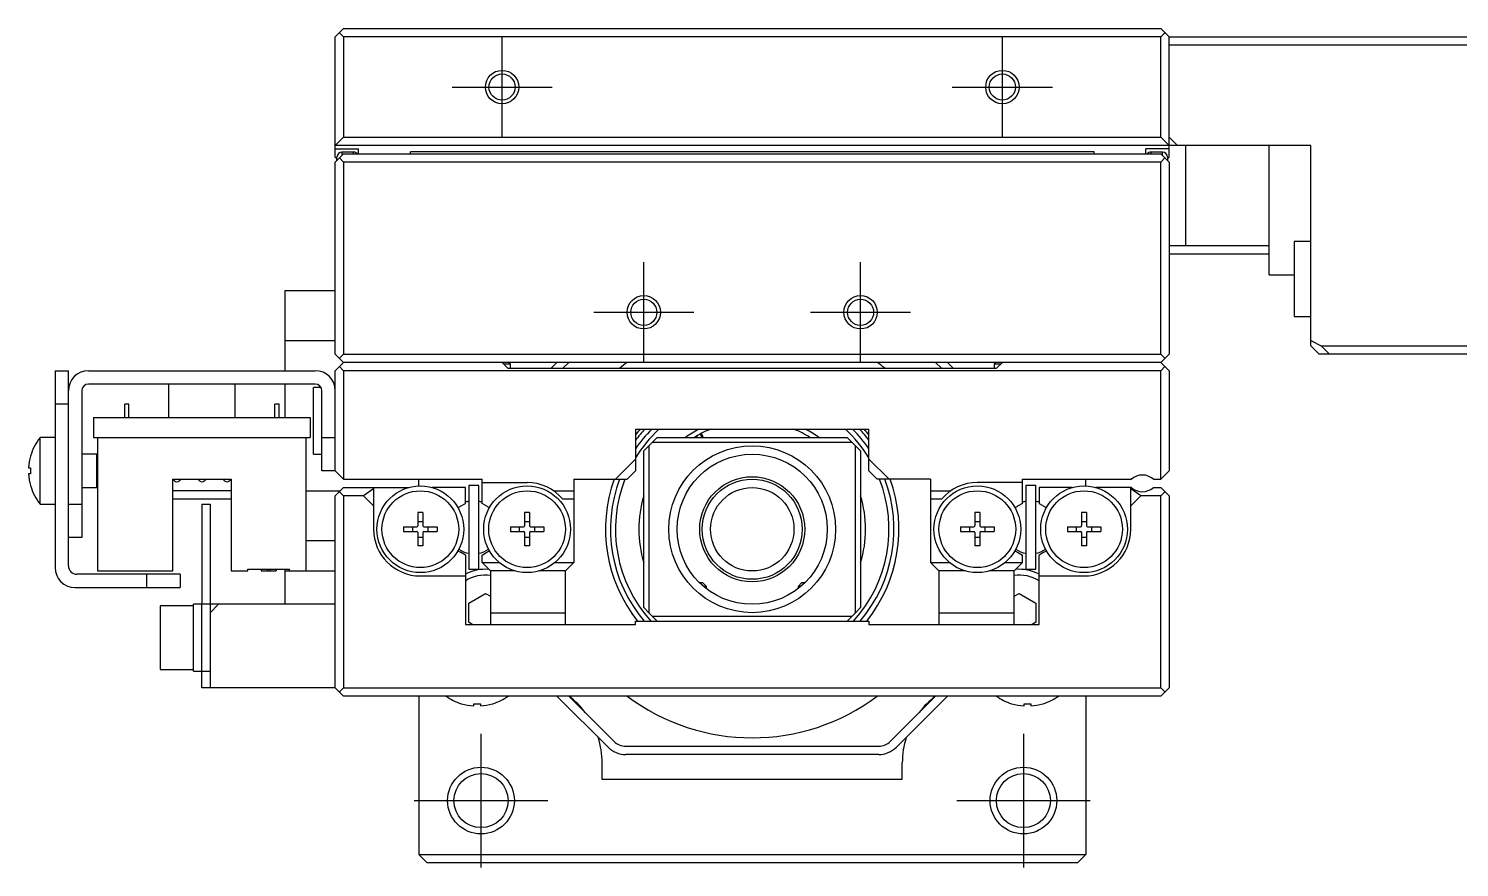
# Model space of a CAD drawing. Extents: x 0 to 616, y -8 to 372.
# Drawn here: x 86.1 to 171.9, y 311.4 to 361.7 of the extents above; entities that cross this region are included whole.
import ezdxf

# ---------------------------------------------------------------- set-up
doc = ezdxf.new("R2010")
doc.units = 0
doc.header["$LTSCALE"] = 0.5
doc.linetypes.add('CENTER', pattern=[50.8, 31.75, -6.35, 6.35, -6.35])
for name, color, linetype in [('MSM_CENTER', 1, 'CENTER'), ('MSM_CONTINUOUS', 7, 'CONTINUOUS'), ('MSM_NARROW', 5, 'CONTINUOUS')]:
    doc.layers.add(name, color=color, linetype=linetype)

msp = doc.modelspace()

# ---------------------------------------------------------------- linework, layer by layer
at = {"layer": 'MSM_CENTER'}
for p, q in [((114.468, 355.19), (114.468, 361.19)), ((144.468, 355.19), (144.468, 361.19)), ((111.468, 358.19), (117.468, 358.19)), ((141.468, 358.19), (147.468, 358.19)), ((122.968, 341.69), (122.968, 347.69)), ((135.968, 341.69), (135.968, 347.69)), ((119.968, 344.69), (125.968, 344.69)), ((132.968, 344.69), (138.968, 344.69)), ((113.205, 319.427), (113.205, 311.427)), ((145.732, 319.427), (145.732, 311.427)), ((109.205, 315.427), (117.205, 315.427)), ((141.732, 315.427), (149.732, 315.427))]:
    msp.add_line(p, q, dxfattribs=at)
at = {"layer": 'MSM_CONTINUOUS'}
for p, q in [((104.968, 361.69), (104.468, 361.19)), ((104.718, 361.44), (104.968, 361.19)), ((104.968, 361.69), (153.968, 361.69)), ((154.468, 361.19), (153.968, 361.69)), ((153.968, 361.19), (154.218, 361.44)), ((104.468, 353.99), (104.468, 361.19)), ((104.968, 361.19), (104.968, 355.19)), ((153.968, 361.19), (104.968, 361.19)), ((153.968, 355.19), (153.968, 361.19)), ((154.468, 353.99), (154.468, 361.19)), ((154.468, 361.19), (176.468, 361.19)), ((176.468, 360.69), (154.468, 360.69)), ((104.968, 355.19), (104.468, 354.69)), ((162.968, 354.69), (104.468, 354.69)), ((104.468, 354.49), (105.868, 354.49)), ((104.968, 355.19), (153.968, 355.19)), ((105.868, 354.19), (105.868, 354.49)), ((153.068, 354.19), (153.068, 354.49)), ((154.468, 354.49), (153.068, 354.49)), ((154.468, 354.69), (153.968, 355.19)), ((154.968, 354.69), (154.468, 355.19)), ((155.468, 348.69), (155.468, 354.69)), ((160.468, 346.94), (160.468, 354.69)), ((162.968, 342.69), (162.968, 354.69)), ((104.968, 354.19), (104.468, 353.69)), ((104.568, 353.89), (104.468, 353.99)), ((104.468, 342.19), (104.468, 353.69)), ((104.568, 353.79), (104.568, 353.99)), ((104.968, 353.69), (104.718, 353.94)), ((105.568, 354.29), (104.868, 354.29)), ((104.868, 354.29), (104.868, 354.09)), ((104.968, 354.19), (153.968, 354.19)), ((153.968, 353.69), (104.968, 353.69)), ((104.968, 353.69), (104.968, 342.19)), ((105.568, 354.19), (105.568, 354.29)), ((149.968, 354.305), (108.968, 354.305)), ((108.968, 354.19), (108.968, 354.305)), ((149.968, 354.19), (149.968, 354.305)), ((154.068, 354.29), (153.368, 354.29)), ((153.368, 354.29), (153.368, 354.19)), ((153.968, 354.19), (154.468, 353.69)), ((154.218, 353.94), (153.968, 353.69)), ((153.968, 342.19), (153.968, 353.69)), ((154.068, 354.09), (154.068, 354.29)), ((154.468, 353.99), (154.368, 353.89)), ((154.368, 353.99), (154.368, 353.79)), ((154.468, 353.69), (154.468, 342.19)), ((154.468, 348.69), (160.468, 348.69)), ((161.968, 348.94), (161.968, 344.44)), ((162.968, 348.94), (161.968, 348.94)), ((154.468, 348.19), (160.468, 348.19)), ((160.468, 346.94), (161.968, 346.94)), ((101.468, 345.99), (104.468, 345.99)), ((101.468, 341.19), (101.468, 345.99)), ((161.968, 344.44), (162.968, 344.44)), ((104.468, 342.99), (101.468, 342.99)), ((162.968, 342.996), (163.58, 342.69)), ((163.468, 342.19), (162.968, 342.69)), ((163.58, 342.69), (176.468, 342.69)), ((163.58, 342.69), (164.08, 342.19)), ((104.468, 342.19), (104.968, 341.69)), ((104.468, 341.19), (104.968, 341.69)), ((104.718, 341.94), (104.968, 342.19)), ((104.968, 342.19), (153.968, 342.19)), ((153.968, 341.69), (104.968, 341.69)), ((114.468, 341.69), (114.818, 341.34)), ((114.968, 341.588), (114.57, 341.588)), ((114.968, 341.34), (114.968, 341.588)), ((117.411, 341.34), (117.761, 341.69)), ((118.468, 341.69), (118.118, 341.34)), ((140.818, 341.34), (140.468, 341.69)), ((141.175, 341.69), (141.525, 341.34)), ((144.366, 341.588), (143.968, 341.588)), ((143.968, 341.588), (143.968, 341.34)), ((144.118, 341.34), (144.468, 341.69)), ((153.968, 342.19), (154.218, 341.94)), ((153.968, 341.69), (154.468, 342.19)), ((153.968, 341.69), (154.468, 341.19)), ((176.468, 342.19), (163.468, 342.19)), ((87.668, 341.19), (87.668, 329.39)), ((87.668, 341.19), (88.468, 341.19)), ((88.468, 329.49), (88.468, 341.19)), ((89.668, 341.19), (103.268, 341.19)), ((104.468, 335.19), (104.468, 341.19)), ((104.968, 341.19), (104.718, 341.44)), ((104.968, 341.19), (104.968, 334.69)), ((153.968, 341.19), (104.968, 341.19)), ((114.818, 341.34), (144.118, 341.34)), ((154.218, 341.44), (153.968, 341.19)), ((153.968, 334.69), (153.968, 341.19)), ((154.468, 341.19), (154.468, 335.19)), ((89.268, 339.99), (89.268, 331.19)), ((103.268, 340.39), (89.668, 340.39)), ((94.468, 340.39), (94.468, 338.39)), ((98.468, 338.39), (98.468, 340.39)), ((101.468, 338.39), (101.468, 340.39)), ((103.168, 336.19), (103.168, 340.19)), ((103.615, 340.19), (103.168, 340.19)), ((103.668, 335.19), (103.668, 339.99)), ((88.468, 339.19), (87.668, 339.19)), ((92.093, 339.19), (91.843, 339.19)), ((91.843, 338.39), (91.843, 339.19)), ((92.093, 338.39), (92.093, 339.19)), ((100.843, 338.39), (100.843, 339.19)), ((101.093, 339.19), (100.843, 339.19)), ((101.093, 338.39), (101.093, 339.19)), ((89.968, 338.39), (89.968, 337.19)), ((89.968, 338.39), (102.968, 338.39)), ((102.968, 338.39), (102.968, 337.19)), ((86.77, 333.19), (86.77, 337.19)), ((87.668, 337.19), (86.77, 337.19)), ((89.968, 337.19), (102.968, 337.19)), ((90.218, 337.19), (90.218, 329.19)), ((102.718, 329.19), (102.718, 337.19)), ((103.668, 337.19), (104.468, 337.19)), ((122.468, 337.69), (136.468, 337.69)), ((122.468, 337.69), (122.468, 335.19)), ((123.468, 336.89), (123.768, 337.19)), ((123.768, 337.19), (135.168, 337.19)), ((135.168, 337.19), (135.468, 336.89)), ((136.468, 335.19), (136.468, 337.69)), ((122.968, 336.39), (123.268, 336.69)), ((122.968, 326.99), (122.968, 336.39)), ((123.468, 336.89), (123.268, 336.69)), ((123.268, 336.69), (123.268, 326.69)), ((135.468, 336.89), (123.468, 336.89)), ((135.668, 336.69), (135.468, 336.89)), ((135.668, 326.69), (135.668, 336.69)), ((135.668, 336.69), (135.968, 336.39)), ((135.968, 336.39), (135.968, 326.99)), ((86.194, 336.079), (86.199, 336.076)), ((90.168, 336.19), (89.268, 336.19)), ((90.168, 334.19), (90.168, 336.19)), ((90.218, 336.14), (90.168, 336.19)), ((103.168, 336.19), (103.668, 336.19)), ((121.261, 334.69), (122.468, 335.897)), ((136.468, 335.897), (137.675, 334.69)), ((86.078, 335.37), (86.199, 335.37)), ((86.199, 335.01), (86.078, 335.01)), ((86.199, 335.37), (86.199, 335.01)), ((94.718, 334.69), (98.218, 334.69)), ((94.718, 329.19), (94.718, 334.69)), ((98.218, 334.69), (98.218, 329.19)), ((104.468, 335.19), (103.668, 335.19)), ((104.968, 334.69), (104.468, 335.19)), ((104.968, 334.69), (113.268, 334.69)), ((109.468, 334.288), (109.468, 334.69)), ((113.268, 333.235), (113.268, 334.69)), ((118.768, 334.69), (121.968, 334.69)), ((118.768, 334.69), (118.768, 329.69)), ((122.468, 335.19), (121.968, 334.69)), ((136.968, 334.69), (136.468, 335.19)), ((140.168, 334.69), (136.968, 334.69)), ((140.168, 334.69), (140.168, 329.69)), ((145.668, 334.69), (152.207, 334.69)), ((145.668, 333.235), (145.668, 334.69)), ((149.468, 334.288), (149.468, 334.69)), ((153.53, 334.69), (153.968, 334.69)), ((154.468, 335.19), (153.968, 334.69)), ((86.199, 334.304), (86.194, 334.302)), ((89.268, 334.19), (90.168, 334.19)), ((90.168, 334.19), (90.218, 334.24)), ((98.218, 333.99), (94.718, 333.99)), ((102.718, 333.99), (104.768, 333.99)), ((104.968, 334.19), (104.468, 333.69)), ((104.968, 333.69), (104.718, 333.94)), ((104.968, 334.19), (108.854, 334.19)), ((106.768, 334.114), (106.168, 333.69)), ((106.768, 334.19), (106.768, 331.69)), ((112.268, 334.19), (110.282, 334.19)), ((112.268, 333.235), (112.268, 334.19)), ((113.068, 334.305), (112.468, 334.305)), ((112.468, 334.305), (112.468, 329.305)), ((113.068, 329.305), (113.068, 334.305)), ((113.268, 334.49), (115.968, 334.49)), ((117.565, 333.99), (118.768, 333.99)), ((140.168, 333.99), (141.371, 333.99)), ((145.668, 334.49), (142.968, 334.49)), ((146.468, 334.305), (145.868, 334.305)), ((145.868, 334.305), (145.868, 329.305)), ((146.468, 329.305), (146.468, 334.305)), ((146.668, 334.19), (146.668, 333.235)), ((148.654, 334.19), (146.668, 334.19)), ((152.207, 334.19), (150.082, 334.19)), ((152.168, 331.69), (152.168, 334.19)), ((152.768, 333.69), (152.168, 334.114)), ((153.53, 334.19), (153.968, 334.19)), ((153.968, 334.19), (154.468, 333.69)), ((154.218, 333.94), (153.968, 333.69)), ((86.77, 333.19), (87.668, 333.19)), ((88.468, 333.19), (89.268, 333.19)), ((98.218, 333.49), (94.718, 333.49)), ((96.468, 333.19), (96.968, 333.19)), ((96.468, 333.19), (96.468, 327.19)), ((96.968, 333.19), (96.968, 322.19)), ((104.468, 322.19), (104.468, 333.69)), ((104.968, 333.69), (104.968, 322.19)), ((106.168, 333.69), (104.968, 333.69)), ((106.168, 333.69), (106.768, 333.09)), ((111.974, 333.065), (112.268, 333.235)), ((113.562, 333.065), (113.268, 333.235)), ((118.768, 333.49), (118.113, 333.49)), ((140.823, 333.49), (140.168, 333.49)), ((145.668, 333.235), (145.374, 333.065)), ((146.668, 333.235), (146.962, 333.065)), ((152.168, 333.09), (152.768, 333.69)), ((153.968, 333.69), (152.768, 333.69)), ((153.968, 322.19), (153.968, 333.69)), ((154.468, 333.69), (154.468, 322.19)), ((109.713, 332.69), (109.423, 332.69)), ((109.423, 332.69), (109.423, 331.895)), ((109.423, 332.16), (109.713, 332.16)), ((109.713, 332.69), (109.713, 331.895)), ((116.113, 332.69), (115.823, 332.69)), ((115.823, 332.69), (115.823, 331.895)), ((115.823, 332.16), (116.113, 332.16)), ((116.113, 332.69), (116.113, 331.895)), ((143.113, 332.69), (142.823, 332.69)), ((142.823, 332.69), (142.823, 331.895)), ((142.823, 332.16), (143.113, 332.16)), ((143.113, 332.69), (143.113, 331.895)), ((149.513, 332.69), (149.223, 332.69)), ((149.223, 332.69), (149.223, 331.895)), ((149.223, 332.16), (149.513, 332.16)), ((149.513, 332.69), (149.513, 331.895)), ((89.268, 331.19), (88.468, 331.19)), ((108.568, 331.835), (109.363, 331.835)), ((108.568, 331.835), (108.568, 331.545)), ((108.568, 331.545), (109.363, 331.545)), ((109.098, 331.835), (109.098, 331.545)), ((109.423, 331.485), (109.423, 330.69)), ((109.423, 331.22), (109.713, 331.22)), ((109.713, 331.485), (109.713, 330.69)), ((109.773, 331.835), (110.568, 331.835)), ((109.773, 331.545), (110.568, 331.545)), ((110.038, 331.545), (110.038, 331.835)), ((110.568, 331.835), (110.568, 331.545)), ((114.968, 331.835), (114.968, 331.545)), ((114.968, 331.835), (115.763, 331.835)), ((114.968, 331.545), (115.763, 331.545)), ((115.498, 331.835), (115.498, 331.545)), ((115.823, 331.485), (115.823, 330.69)), ((115.823, 331.22), (116.113, 331.22)), ((116.113, 331.485), (116.113, 330.69)), ((116.173, 331.835), (116.968, 331.835)), ((116.173, 331.545), (116.968, 331.545)), ((116.438, 331.545), (116.438, 331.835)), ((116.968, 331.835), (116.968, 331.545)), ((141.968, 331.835), (141.968, 331.545)), ((141.968, 331.835), (142.763, 331.835)), ((141.968, 331.545), (142.763, 331.545)), ((142.498, 331.835), (142.498, 331.545)), ((142.823, 331.485), (142.823, 330.69)), ((142.823, 331.22), (143.113, 331.22)), ((143.113, 331.485), (143.113, 330.69)), ((143.173, 331.835), (143.968, 331.835)), ((143.173, 331.545), (143.968, 331.545)), ((143.438, 331.545), (143.438, 331.835)), ((143.968, 331.835), (143.968, 331.545)), ((148.368, 331.835), (148.368, 331.545)), ((148.368, 331.835), (149.163, 331.835)), ((148.368, 331.545), (149.163, 331.545)), ((148.898, 331.835), (148.898, 331.545)), ((149.223, 331.485), (149.223, 330.69)), ((149.223, 331.22), (149.513, 331.22)), ((149.513, 331.485), (149.513, 330.69)), ((149.573, 331.835), (150.368, 331.835)), ((149.573, 331.545), (150.368, 331.545)), ((149.838, 331.545), (149.838, 331.835)), ((150.368, 331.835), (150.368, 331.545)), ((104.468, 330.99), (102.718, 330.99)), ((109.713, 330.69), (109.423, 330.69)), ((112.268, 330.146), (111.974, 330.315)), ((113.268, 330.146), (113.562, 330.315)), ((116.113, 330.69), (115.823, 330.69)), ((143.113, 330.69), (142.823, 330.69)), ((145.374, 330.315), (145.668, 330.146)), ((146.962, 330.315), (146.668, 330.146)), ((149.513, 330.69), (149.223, 330.69)), ((112.268, 330.146), (112.268, 325.99)), ((113.268, 329.69), (113.268, 330.146)), ((113.268, 329.69), (114.307, 329.69)), ((113.768, 329.19), (113.268, 329.69)), ((117.629, 329.69), (118.768, 329.69)), ((118.768, 329.69), (118.268, 329.19)), ((140.168, 329.69), (141.307, 329.69)), ((140.668, 329.19), (140.168, 329.69)), ((144.629, 329.69), (145.668, 329.69)), ((145.668, 329.69), (145.168, 329.19)), ((145.668, 329.69), (145.668, 330.146)), ((146.668, 325.99), (146.668, 330.146)), ((95.168, 328.99), (88.968, 328.99)), ((90.218, 329.19), (94.718, 329.19)), ((93.168, 328.19), (93.168, 328.99)), ((95.168, 328.99), (95.168, 328.19)), ((98.218, 329.19), (99.218, 329.19)), ((99.218, 329.19), (99.218, 329.29)), ((99.218, 329.29), (101.718, 329.29)), ((100.018, 329.29), (100.018, 329.19)), ((100.018, 329.19), (100.918, 329.19)), ((100.393, 329.29), (100.393, 329.19)), ((100.543, 329.29), (100.543, 329.19)), ((100.918, 329.29), (100.918, 329.19)), ((101.468, 327.19), (101.468, 329.29)), ((101.468, 329.19), (104.468, 329.19)), ((101.718, 329.19), (101.718, 329.29)), ((109.568, 328.89), (112.268, 328.89)), ((112.468, 329.305), (113.068, 329.305)), ((115.254, 329.19), (113.768, 329.19)), ((113.768, 329.19), (113.768, 325.99)), ((118.268, 329.19), (116.682, 329.19)), ((118.268, 325.99), (118.268, 329.19)), ((142.254, 329.19), (140.668, 329.19)), ((140.668, 329.19), (140.668, 325.99)), ((145.168, 329.19), (143.682, 329.19)), ((145.168, 325.99), (145.168, 329.19)), ((145.868, 329.305), (146.468, 329.305)), ((146.668, 328.89), (149.368, 328.89)), ((88.868, 328.19), (95.168, 328.19)), ((112.468, 327.267), (113.468, 327.845)), ((113.468, 327.845), (113.768, 327.672)), ((126.304, 328.49), (126.493, 328.49)), ((126.718, 328.265), (126.493, 328.49)), ((126.718, 328.265), (126.549, 328.265)), ((126.718, 328.128), (126.718, 328.265)), ((126.718, 328.128), (126.718, 328.128)), ((132.443, 328.49), (132.218, 328.265)), ((132.387, 328.265), (132.218, 328.265)), ((132.218, 328.265), (132.218, 328.128)), ((132.443, 328.49), (132.632, 328.49)), ((145.168, 327.672), (145.468, 327.845)), ((145.468, 327.845), (146.468, 327.267)), ((93.968, 327.09), (93.968, 323.29)), ((95.968, 327.09), (93.968, 327.09)), ((95.968, 323.19), (95.968, 327.19)), ((104.468, 327.19), (95.968, 327.19)), ((96.468, 323.19), (96.468, 327.19)), ((96.968, 326.69), (97.468, 327.19)), ((112.468, 326.113), (112.468, 327.267)), ((123.268, 326.69), (122.968, 326.99)), ((135.968, 326.99), (135.668, 326.69)), ((146.468, 327.267), (146.468, 326.113)), ((112.681, 325.99), (112.468, 326.113)), ((113.768, 326.69), (118.268, 326.69)), ((122.468, 325.99), (122.468, 326.19)), ((122.468, 326.19), (136.468, 326.19)), ((123.268, 326.69), (123.468, 326.49)), ((123.468, 326.49), (135.468, 326.49)), ((123.768, 326.19), (123.468, 326.49)), ((135.468, 326.49), (135.168, 326.19)), ((135.468, 326.49), (135.668, 326.69)), ((136.468, 326.19), (136.468, 325.99)), ((140.668, 326.69), (145.168, 326.69)), ((146.468, 326.113), (146.256, 325.99)), ((112.268, 325.99), (122.468, 325.99)), ((136.468, 325.99), (146.668, 325.99)), ((93.968, 323.29), (95.968, 323.29)), ((95.968, 323.19), (96.968, 323.19)), ((96.468, 322.19), (96.468, 323.19)), ((104.468, 322.19), (96.468, 322.19)), ((104.468, 322.19), (104.968, 321.69)), ((104.718, 321.94), (104.968, 322.19)), ((104.968, 322.19), (153.968, 322.19)), ((153.968, 322.19), (154.218, 321.94)), ((154.468, 322.19), (153.968, 321.69)), ((153.968, 321.69), (104.968, 321.69)), ((109.468, 321.69), (109.468, 312.19)), ((112.018, 321.234), (112.039, 321.234)), ((112.768, 321.234), (113.168, 321.234)), ((112.768, 321.103), (112.768, 321.234)), ((113.168, 321.234), (113.168, 321.103)), ((113.897, 321.234), (113.918, 321.234)), ((120.822, 318.629), (117.761, 321.69)), ((118.468, 321.69), (121.175, 318.983)), ((137.761, 318.983), (140.468, 321.69)), ((141.175, 321.69), (138.115, 318.629)), ((145.018, 321.234), (145.039, 321.234)), ((145.768, 321.234), (146.168, 321.234)), ((145.768, 321.103), (145.768, 321.234)), ((146.168, 321.234), (146.168, 321.103)), ((146.897, 321.234), (146.918, 321.234)), ((149.468, 321.69), (149.468, 312.19)), ((121.882, 318.69), (137.054, 318.69)), ((120.468, 316.69), (120.468, 317.69)), ((137.054, 318.19), (121.882, 318.19)), ((138.468, 316.69), (138.468, 317.69)), ((138.468, 316.69), (120.468, 316.69)), ((109.468, 312.19), (149.468, 312.19)), ((109.968, 311.69), (109.468, 312.19)), ((148.968, 311.69), (109.968, 311.69)), ((149.468, 312.19), (148.968, 311.69))]:
    msp.add_line(p, q, dxfattribs=at)
for centre, radius in [((114.468, 358.19), 0.783), ((144.468, 358.19), 0.783), ((122.968, 344.69), 0.783), ((135.968, 344.69), 0.783), ((129.468, 331.69), 5), ((129.468, 331.69), 4.5), ((129.468, 331.69), 3.15), ((129.468, 331.69), 3), ((109.568, 331.69), 2.6), ((109.568, 331.69), 2.3), ((115.968, 331.69), 2.6), ((115.968, 331.69), 2.3), ((142.968, 331.69), 2.6), ((142.968, 331.69), 2.3), ((149.368, 331.69), 2.6), ((149.368, 331.69), 2.3), ((113.205, 315.427), 1.621), ((145.732, 315.427), 1.621)]:
    msp.add_circle(centre, radius, dxfattribs=at)
for centre, radius, start, end in [((104.868, 353.99), 0.3, 90, 180), ((105.568, 353.99), 0.3, 41.81032, 90), ((153.368, 353.99), 0.3, 90, 138.18968), ((154.068, 353.99), 0.3, 0, 90), ((112.968, 339.09), 3.2, 51.31781, 54.34091), ((129.468, 331.69), 12.5, 126.8699, 129.46617), ((129.468, 331.69), 12.5, 50.53383, 53.1301), ((145.968, 339.09), 3.2, 125.65909, 128.68219), ((89.668, 339.99), 1.2, 90, 180), ((103.268, 339.99), 1.2, 0, 90), ((89.668, 339.99), 0.4, 90, 180), ((103.268, 339.99), 0.4, 0, 90), ((89.268, 335.19), 3.2, 141.31781, 163.87747), ((129.468, 331.69), 8.2, 132.97028, 148.61185), ((129.468, 331.69), 9, 138.18969, 141.05756), ((129.468, 331.69), 8.8, 137.01411, 142.69821), ((129.468, 331.69), 8.5, 135.09913, 145.43968), ((129.468, 331.69), 6.8, 118.07249, 126.01885), ((129.468, 331.69), 6.5, 112.61986, 122.20423), ((124.695, 336.463), 1.669, 25.82297, 29.29734), ((124.695, 336.463), 1.9, 22.49774, 29.34269), ((124.695, 336.463), 1.976, 21.588, 29.30326), ((129.468, 331.69), 6.5, 57.79577, 67.38013), ((129.468, 331.69), 6.8, 53.98115, 61.92751), ((129.468, 331.69), 8.2, 31.38815, 47.02972), ((129.468, 331.69), 8.5, 34.56032, 44.90087), ((129.468, 331.69), 8.8, 37.30179, 42.98589), ((129.468, 331.69), 9, 38.94244, 41.81031), ((89.268, 335.19), 3.195, 163.89329, 176.77029), ((89.268, 335.19), 3.195, 183.22971, 196.10671), ((94.968, 334.79), 0.25, 203.57818, 336.42182), ((96.468, 334.79), 0.25, 203.57818, 336.42182), ((97.968, 334.79), 0.25, 203.57818, 336.42182), ((129.468, 331.69), 8.8, 160.06773, 218.68219), ((129.468, 331.69), 8.5, 159.33268, 220.32021), ((129.468, 331.69), 8.2, 158.53987, 222.12356), ((129.468, 331.69), 8.2, 317.87644, 21.46013), ((129.468, 331.69), 8.5, 319.67979, 20.66732), ((129.468, 331.69), 8.8, 321.31781, 19.93227), ((152.868, 333.94), 1, 48.59038, 131.40962), ((89.268, 335.19), 3.2, 196.12253, 218.68219), ((115.968, 331.69), 2.8, 40.0052, 89.99998), ((142.968, 331.69), 2.8, 90, 139.99479), ((152.868, 334.94), 1, 228.59038, 311.40962), ((112.768, 331.69), 1.587, 120, 126.19722), ((112.768, 331.805), 1.587, 100.89305, 108.35844), ((112.768, 331.805), 1.587, 71.64156, 79.10695), ((112.768, 331.69), 1.587, 53.80278, 60), ((129.468, 331.69), 6.8, 162.91742, 197.08258), ((129.468, 331.69), 6.8, 342.91742, 17.08258), ((146.168, 331.69), 1.587, 120, 126.19722), ((146.168, 331.805), 1.587, 100.89305, 108.35844), ((146.168, 331.805), 1.587, 71.64156, 79.10695), ((146.168, 331.69), 1.587, 53.80278, 60), ((109.568, 331.69), 2.8, 180, 270), ((109.363, 331.895), 0.06, 270, 0), ((109.363, 331.485), 0.06, 0, 90), ((109.773, 331.895), 0.06, 180, 270), ((109.773, 331.485), 0.06, 90, 180), ((115.763, 331.895), 0.06, 270, 0), ((115.763, 331.485), 0.06, 0, 90), ((116.173, 331.895), 0.06, 180, 270), ((116.173, 331.485), 0.06, 90, 180), ((142.763, 331.895), 0.06, 270, 0), ((142.763, 331.485), 0.06, 0, 90), ((143.173, 331.895), 0.06, 180, 270), ((143.173, 331.485), 0.06, 90, 180), ((149.163, 331.895), 0.06, 270, 0), ((149.163, 331.485), 0.06, 0, 90), ((149.368, 331.69), 2.8, 270, 0), ((149.573, 331.895), 0.06, 180, 270), ((149.573, 331.485), 0.06, 90, 180), ((112.768, 331.69), 1.587, 233.80278, 240), ((112.768, 331.805), 1.587, 235.79562, 259.10695), ((112.768, 331.805), 1.587, 280.89305, 304.20438), ((112.768, 331.69), 1.587, 300, 306.19722), ((146.168, 331.69), 1.587, 233.80278, 240), ((146.168, 331.805), 1.587, 235.79562, 259.10695), ((146.168, 331.805), 1.587, 280.89305, 304.20438), ((146.168, 331.69), 1.587, 300, 306.19722), ((88.968, 329.49), 0.5, 180, 270), ((88.868, 329.39), 1.2, 180, 270), ((113.468, 326.69), 2.6, 85.40342, 117.48643), ((113.468, 326.69), 2.25, 82.33774, 122.23095), ((145.468, 326.69), 2.25, 57.76905, 97.66226), ((145.468, 326.69), 2.6, 62.51357, 94.59659), ((112.968, 324.29), 3.2, 234.34091, 252.73), ((112.968, 324.29), 3.194, 253.09474, 266.40965), ((112.968, 324.29), 3.194, 273.59035, 286.90526), ((112.968, 324.29), 3.2, 287.27, 305.65909), ((115.468, 317.69), 5, 36.8699, 53.1301), ((129.468, 331.69), 12.5, 233.1301, 306.8699), ((143.468, 317.69), 5, 126.8699, 143.1301), ((145.968, 324.29), 3.2, 234.34091, 252.73), ((145.968, 324.29), 3.194, 253.09474, 266.40965), ((145.968, 324.29), 3.194, 273.59035, 286.90526), ((145.968, 324.29), 3.2, 287.27, 305.65909), ((115.468, 317.69), 5, 0, 17.8669), ((143.468, 317.69), 5, 162.1331, 180), ((121.882, 319.69), 1.5, 225, 270), ((121.882, 319.69), 1, 225, 270), ((137.054, 319.69), 1, 270, 315), ((137.054, 319.69), 1.5, 270, 315)]:
    msp.add_arc(centre, radius, start, end, dxfattribs=at)
at = {"layer": 'MSM_NARROW'}
msp.add_line((126.718, 328.128), (126.718, 328.128), dxfattribs=at)
for centre, radius in [((114.468, 358.19), 1), ((144.468, 358.19), 1), ((122.968, 344.69), 1), ((135.968, 344.69), 1), ((129.468, 331.69), 2.5), ((113.205, 315.427), 2), ((145.732, 315.427), 2)]:
    msp.add_circle(centre, radius, dxfattribs=at)

doc.saveas('drawing.dxf')
